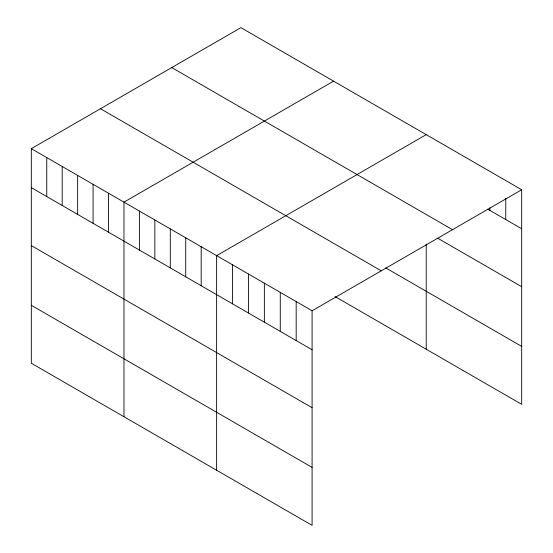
<?xml version="1.0" encoding="UTF-8"?>
<svg xmlns="http://www.w3.org/2000/svg" width="553" height="553" viewBox="0 0 553 553"><rect width="100%" height="100%" fill="white"/><g stroke="black" fill="none" stroke-linecap="round" stroke-linejoin="round"><path stroke-width="0.83" d="M31.314 148.66L312.092 310.758L312.092 525.35L31.314 363.245L31.314 148.66L240.908 27.65L521.686 189.755L521.686 404.34L335.035 296.581M333.563 81.146L123.969 202.149L123.969 416.741M426.218 134.635L216.624 255.645L216.624 470.237M312.092 310.758L521.686 189.755M487.691 209.124L521.686 228.748M171.741 67.584L452.52 229.689M437.789 238.26L521.686 286.696M385.773 267.929L521.686 346.399M100.48 108.727L381.259 270.825M31.314 187.654L312.092 349.759M31.314 245.601L312.092 407.706M31.314 305.304L312.092 467.403M505.774 198.368L505.774 219.562M489.861 207.838L489.861 210.382M426.218 244.018L426.218 349.226M296.18 301.572L296.18 340.572M280.267 292.392L280.267 331.385M264.362 283.205L264.362 322.199M248.449 274.018L248.449 313.012M232.536 264.832L232.536 303.825M201.181 246.728L201.181 285.728M185.739 237.811L185.739 276.811M170.296 228.901L170.296 267.894M154.854 219.983L154.854 258.977M139.411 211.066L139.411 250.067M108.526 193.239L108.526 232.232M93.084 184.322L93.084 223.315M77.641 175.405L77.641 214.405M62.199 166.488L62.199 205.488M46.756 157.57L46.756 196.571"/></g></svg>
